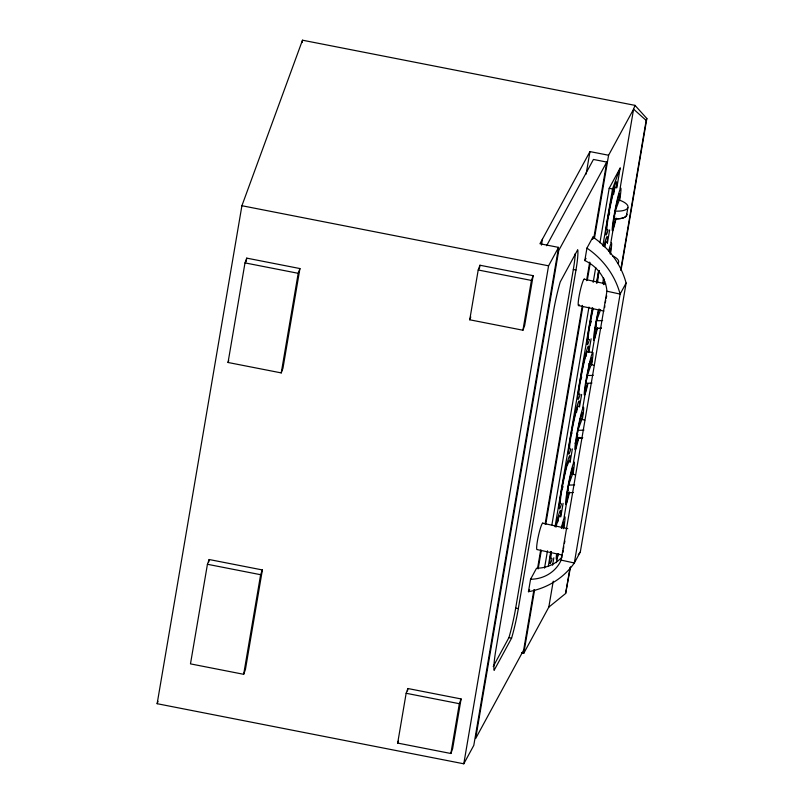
<?xml version="1.0" encoding="UTF-8"?>
<svg xmlns="http://www.w3.org/2000/svg" width="804" height="804" viewBox="0 0 804 804"><rect width="100%" height="100%" fill="white"/><g stroke="black" fill="none" stroke-linecap="round" stroke-linejoin="round"><path stroke-width="1.21" d="M302.173 42.542L302.495 40.2L634.989 105.364L646.858 118.51L621.14 269.601M573.322 492.48A16.834 6.191 9.7 0 1 567.292 492.641L568.599 484.973A16.291 1.025 -78.9 0 1 572.498 468.39A16.291 1.025 -78.9 0 1 572.629 473.948L568.599 484.973L567.282 492.711A16.291 1.025 -78.9 0 0 568.8 493.415M582.639 437.768A16.834 6.191 9.7 0 1 576.609 437.929L577.925 430.2A16.291 1.025 -78.9 0 1 581.825 413.618A16.291 1.025 -78.9 0 1 581.955 419.175L577.925 430.2L576.609 437.929A16.291 1.025 -78.9 0 0 578.126 438.632M585.945 383.086L587.252 375.418A16.291 1.025 -78.9 0 1 591.151 358.835A16.291 1.025 -78.9 0 1 591.282 364.393L587.252 375.418L585.935 383.156A16.291 1.025 -78.9 0 0 587.453 383.86M601.302 328.143A16.834 6.191 9.7 0 1 595.272 328.313L596.568 320.645A16.291 1.025 -78.9 0 1 599.091 308.917M626.678 214.085A16.834 6.191 9.7 0 1 613.914 218.758L615.221 211.09A16.291 1.025 -78.9 0 1 619.13 194.508A16.291 1.025 -78.9 0 1 619.261 200.065L615.221 211.09L613.904 218.819A16.291 1.025 -78.9 0 0 615.422 219.522M634.989 105.364L633.592 109.163L608.588 155.242L589.965 151.594L539.956 243.743L558.569 247.391L473.797 745.368L463.797 763.8L157.142 703.701L241.914 205.723L302.495 40.2M228.045 362.483L244.999 262.888L246.738 258.134L299.932 268.556L282.978 368.152L281.239 372.905L228.045 362.483L228.738 360.584M246.114 261.823L246.738 258.134M207.432 564.277L190.478 663.873L243.672 674.305L245.411 669.541L262.375 569.946L209.171 559.524L207.432 564.277L260.627 574.709L262.375 569.946M208.749 561.986L209.171 559.524M281.239 372.905L298.194 273.31L299.932 268.556M243.672 674.305L260.627 574.709M397.678 743.077L406.151 693.279L407.889 688.525L461.094 698.947L452.612 748.745L450.873 753.499L397.678 743.077L398.372 741.167M469.737 319.791L478.209 269.993L479.948 265.24L533.152 275.671L524.67 325.469L522.932 330.223L469.737 319.791L470.782 316.937M407.477 690.948L407.889 688.525M479.335 268.888L479.948 265.24M450.873 753.499L459.345 703.701L461.094 698.947M522.932 330.223L531.414 280.425L533.152 275.671M541.444 245.069L542.449 239.15M463.797 763.8L548.569 265.822L558.569 247.391M586.126 174.116L589.965 151.594M493.214 666.556L508.942 637.572A33.949 3.93 -77.7 0 0 515.686 608.075L573.332 269.451A33.949 3.93 -77.7 0 0 575.242 253.541M518.319 608.648L575.965 270.033A33.949 3.93 -77.7 0 0 577.704 249.732L560.237 281.933A33.949 3.93 -77.7 0 0 553.494 311.429L495.847 650.054A33.949 3.93 -77.7 0 0 494.108 670.355L511.585 638.155A33.949 3.93 -77.7 0 0 518.319 608.648L515.686 608.075M626.105 283.038L620.115 294.083L606.93 291.209A36.662 33.828 28.5 0 0 584.809 260.566L586.94 248.104L592.93 237.069A79.104 72.993 28.5 0 1 626.105 283.038L580.327 551.946L574.327 562.991A79.104 72.993 28.5 0 1 528.439 591.714L530.56 579.262L536.549 568.217A36.662 33.828 28.5 0 0 562.127 556.901M592.538 239.331L592.93 237.069M533.967 589.543L523.655 650.074L475.646 738.554L558.72 250.536L606.739 162.066L593.442 159.453L546.609 245.743M537.544 568.539L540.69 550.006M545.112 524.057L582.337 305.379M586.548 280.666L589.704 262.134M593.694 238.657L606.739 162.066M521.484 652.758L523.806 653.22L534.58 589.935M538.167 568.89L541.323 550.318M545.755 524.319L582.85 306.424M587.272 280.425L590.226 263.089M594.437 238.326L608.588 155.242M544.529 568.116L547.484 550.8M551.906 524.821L588.97 307.068M593.191 282.325L595.714 267.481M599.925 242.738L609.191 188.297L620.175 168.056L616.809 187.855M548.288 566.297L550.82 551.454M555.031 526.71L592.317 307.721M596.528 282.978L598.628 270.606M602.839 245.863L612.527 188.95L620.175 168.056M557.906 521.836L558.7 517.143M567.624 464.712L568.026 462.37M576.558 412.281L577.352 407.588M586.076 356.333L586.478 353.981M604.729 246.778L605.332 243.26M613.653 194.337L614.658 188.478M552.569 565.202L553.835 557.775M560.78 516.952L563.101 503.344M570.046 462.511L572.368 448.903M579.523 406.834L581.634 394.462M588.799 352.403L591.111 338.796M607.332 243.532L609.643 229.914M596.769 329.077A16.291 1.025 -78.9 0 1 595.251 328.374L596.568 320.645L600.608 309.62M523.806 653.22L548.81 607.141L553.232 581.191M556.388 562.659L557.865 554.006M564.167 516.942L566.91 500.872M573.423 462.571L576.378 445.265M582.679 408.201L586.046 388.432M592.146 352.594L595.513 332.826M603.724 284.636L604.146 282.164M610.869 242.617L614.025 224.085M620.125 188.247L633.592 109.163L646.165 120.419L620.658 270.265M530.56 579.262A36.662 33.828 28.5 0 0 561.152 560.117L606.93 291.209M626.577 215.331L627.884 207.663A16.834 6.191 9.7 0 0 619.261 200.065L617.482 199.714M548.81 607.141L565.624 593.493L570.056 567.483M570.538 566.82L565.624 593.493M157.142 703.701L157.996 701.359M608.477 216.015L609.673 212.748M646.165 120.419L646.858 118.51M613.914 218.758L614.728 216.557M589.824 325.57L591.422 321.218M595.272 328.313L596.076 326.112M580.498 380.342L581.694 377.086M571.172 435.125L571.976 432.944M577.021 436.763L577.825 434.562M561.855 489.897L563.041 486.631M567.292 492.641L568.096 490.44M584.809 260.566L586.015 258.355M528.439 591.714L529.635 589.503M609.191 188.297L612.527 188.95M241.914 205.723L548.569 265.822M478.209 269.993L531.414 280.425M244.999 262.888L298.194 273.31M587.282 351.519L592.598 352.564M588.618 363.87L591.282 364.393A16.834 6.191 9.7 0 1 594.055 365.508M580.186 418.824L581.955 419.175A16.834 6.191 9.7 0 1 584.729 420.281M574.96 443.145L576.739 443.496M570.86 473.606L572.629 473.948A16.834 6.191 9.7 0 1 575.403 475.063M406.151 693.279L459.345 703.701M573.332 269.451L575.965 270.033M584.146 279.169L605.713 283.872M578.759 305.6L603.925 311.088M542.61 523.173L567.765 528.66M562.378 555.092L537.223 549.604A13.578 1.568 -77.7 0 1 538.419 535.876A13.578 1.568 -77.7 0 1 543.001 523.314M561.152 560.117L574.327 562.991L620.115 294.083A79.104 72.993 28.5 0 0 586.93 248.114M508.942 637.572L511.585 638.155M579.332 304.837A13.578 1.568 -77.7 0 1 579.594 293.601A13.578 1.568 -77.7 0 1 584.538 279.3M604.658 307.56A13.578 1.568 -77.7 0 1 604.849 305.791M605.311 302.726A13.578 1.568 -77.7 0 1 605.724 300.495M606.186 298.194A13.578 1.568 -77.7 0 1 606.708 295.892M563.051 552.348A13.578 1.568 -77.7 0 1 563.202 550.72M563.443 548.83A13.578 1.568 -77.7 0 1 563.775 546.74M564.408 543.363A13.578 1.568 -77.7 0 1 564.9 541.042M582.649 437.698A16.834 6.191 9.7 0 1 576.619 437.868M583.955 430.029A16.834 6.191 9.7 0 1 577.925 430.2M569.966 448.722A21.728 1.367 -78.9 0 1 572.689 426.914A21.728 1.367 -78.9 0 1 578.287 406.452M578.85 437.255A21.728 1.367 -78.9 0 1 575.141 445.396A21.728 1.367 -78.9 0 1 581.674 411.839A21.728 1.367 -78.9 0 1 582.277 419.658M570.77 449.094A27.155 1.708 -78.9 0 1 569.242 444.964A27.155 1.708 -78.9 0 1 576.327 408.965A27.155 1.708 -78.9 0 1 579.091 406.824M602.608 320.474A16.834 6.191 9.7 0 1 596.568 320.645M588.618 339.167A21.728 1.367 -78.9 0 1 593.04 309.249M597.503 327.7A21.728 1.367 -78.9 0 1 593.563 338.464A21.728 1.367 -78.9 0 1 598.357 310.294M601.291 328.213A16.834 6.191 9.7 0 1 595.251 328.374M589.422 339.539A27.155 1.708 -78.9 0 1 587.433 339.007A27.155 1.708 -78.9 0 1 592.91 308.143M627.884 207.663A16.834 6.191 9.7 0 1 615.221 211.09M607.271 229.612A21.728 1.367 -78.9 0 1 609.985 207.814A21.728 1.367 -78.9 0 1 615.593 187.342M616.155 218.145A21.728 1.367 -78.9 0 1 612.447 226.286A21.728 1.367 -78.9 0 1 618.979 192.729A21.728 1.367 -78.9 0 1 619.582 200.548M626.658 214.145A16.834 6.191 9.7 0 1 613.904 218.819M608.065 229.984A27.155 1.708 -78.9 0 1 606.538 225.854A27.155 1.708 -78.9 0 1 613.633 189.855A27.155 1.708 -78.9 0 1 616.397 187.714M574.629 484.812A16.834 6.191 9.7 0 1 568.599 484.973M560.639 503.495A21.728 1.367 -78.9 0 1 563.363 481.696A21.728 1.367 -78.9 0 1 568.961 461.235M569.523 492.038A21.728 1.367 -78.9 0 1 565.815 500.168A21.728 1.367 -78.9 0 1 572.358 466.621A21.728 1.367 -78.9 0 1 572.95 474.44M561.443 503.877A27.155 1.708 -78.9 0 1 559.916 499.746A27.155 1.708 -78.9 0 1 567.001 463.737A27.155 1.708 -78.9 0 1 569.775 461.596M612.708 255.953A16.834 6.191 9.7 0 1 617.794 263.551M609.171 251.27A16.291 1.025 -78.9 0 1 610.085 253.752M604.256 280.124A16.291 1.025 -78.9 0 1 603.985 278.817M597.573 282.646A21.728 1.367 -78.9 0 1 599.151 270.787M604.487 245.903A21.728 1.367 -78.9 0 1 606.266 242.125M608.799 250.778A21.728 1.367 -78.9 0 1 610.457 254.074M604.698 281.49A21.728 1.367 -78.9 0 1 603.864 284.144M602.889 283.691A21.728 1.367 -78.9 0 1 603.533 277.822M603.864 246.376A27.155 1.708 -78.9 0 1 607.07 242.486M596.91 282.968A27.155 1.708 -78.9 0 1 598.839 270.486M561.785 528.027A16.291 1.025 -78.9 0 1 563.302 528.731M557.634 554.016A16.291 1.025 -78.9 0 1 557.383 553.896M551.313 558.277A21.728 1.367 -78.9 0 1 551.443 551.715M556.026 527.112A21.728 1.367 -78.9 0 1 559.634 516.007M561.343 528.158A21.728 1.367 -78.9 0 1 564.78 516.781A21.728 1.367 -78.9 0 1 563.835 527.967M558.559 553.594A21.728 1.367 -78.9 0 1 556.519 554.659M555.845 526.188A27.155 1.708 -78.9 0 1 560.448 516.379M552.117 558.649A27.155 1.708 -78.9 0 1 550.851 552.7M580.327 551.946A79.104 72.993 28.5 0 1 578.287 554.68M591.965 382.985A16.834 6.191 9.7 0 1 585.935 383.156M593.282 375.257A16.834 6.191 9.7 0 1 587.252 375.418M579.292 393.94A21.728 1.367 -78.9 0 1 582.016 372.141A21.728 1.367 -78.9 0 1 587.613 351.68M587.895 383.729A21.728 1.367 -78.9 0 1 584.538 390.03A21.728 1.367 -78.9 0 1 591.081 356.785A21.728 1.367 -78.9 0 1 591.603 364.885M580.096 394.322A27.155 1.708 -78.9 0 1 578.568 390.191A27.155 1.708 -78.9 0 1 585.654 354.182A27.155 1.708 -78.9 0 1 588.417 352.041"/></g></svg>
